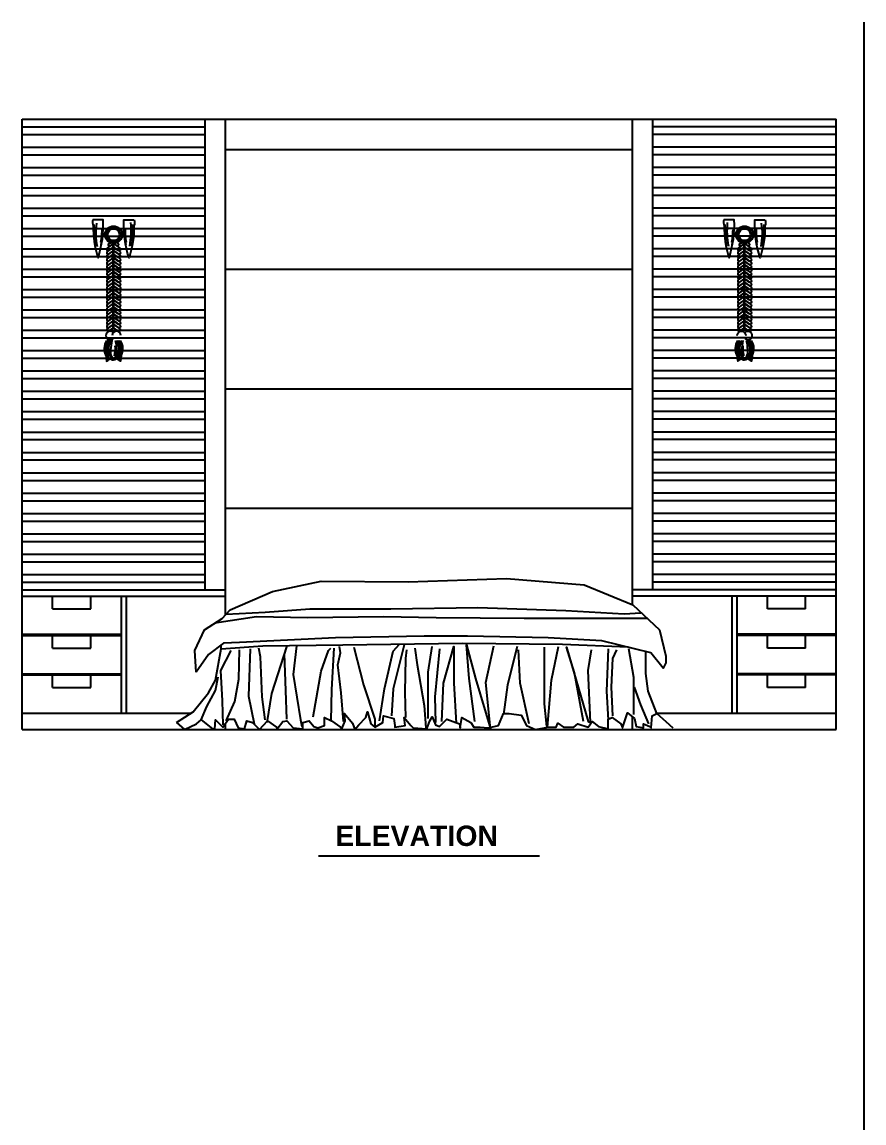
# Model space of a CAD drawing. Header units: inches. Extents: x 6.7 to 49.2, y 11 to 35.8.
# Drawn here: x 32.012 to 35.322, y 21.773 to 26.101 of the extents above; entities that cross this region are included whole.
import ezdxf

# ---------------------------------------------------------------- set-up
doc = ezdxf.new("R2010")
doc.units = ezdxf.units.IN
doc.header["$MEASUREMENT"] = 0
for name, color, linetype in [('02', 2, 'Continuous'), ('1', 1, 'Continuous'), ('4', 4, 'Continuous')]:
    doc.layers.add(name, color=color, linetype=linetype)
doc.styles.add('HT', font='swisseb.ttf')

msp = doc.modelspace()

# ---------------------------------------------------------------- linework, layer by layer
at = {"layer": '02'}
for p, q in [((32.0123, 25.6889), (32.7323, 25.6889)), ((35.2123, 25.6889), (34.4923, 25.6889)), ((32.0123, 25.6589), (32.7323, 25.6589)), ((35.2123, 25.6589), (34.4923, 25.6589)), ((32.0123, 25.6089), (32.7323, 25.6089)), ((32.0123, 25.5789), (32.7323, 25.5789)), ((35.2123, 25.6089), (34.4923, 25.6089)), ((35.2123, 25.5789), (34.4923, 25.5789)), ((32.0123, 25.5289), (32.7323, 25.5289)), ((32.0123, 25.4989), (32.7323, 25.4989)), ((35.2123, 25.5289), (34.4923, 25.5289)), ((35.2123, 25.4989), (34.4923, 25.4989)), ((32.0123, 25.4489), (32.7323, 25.4489)), ((35.2123, 25.4489), (34.4923, 25.4489)), ((32.0123, 25.4189), (32.7323, 25.4189)), ((35.2123, 25.4189), (34.4923, 25.4189)), ((32.0123, 25.3689), (32.7323, 25.3689)), ((35.2123, 25.3689), (34.4923, 25.3689)), ((32.0123, 25.3389), (32.7323, 25.3389)), ((35.2123, 25.3389), (34.4923, 25.3389)), ((32.0123, 25.2889), (32.7323, 25.2889)), ((35.2123, 25.2889), (34.4923, 25.2889)), ((32.0123, 25.2589), (32.7323, 25.2589)), ((32.3298, 25.2633), (32.3382, 25.2633)), ((32.3305, 25.2687), (32.3384, 25.2687)), ((32.4137, 25.2687), (32.4057, 25.2687)), ((32.4144, 25.2633), (32.406, 25.2633)), ((35.2123, 25.2589), (34.4923, 25.2589)), ((34.8102, 25.2633), (34.8186, 25.2633)), ((34.8188, 25.2687), (34.8109, 25.2687)), ((34.8941, 25.2687), (34.8861, 25.2687)), ((34.8948, 25.2633), (34.8864, 25.2633)), ((32.0123, 25.2089), (32.7323, 25.2089)), ((35.2123, 25.2089), (34.4923, 25.2089)), ((32.0123, 25.1789), (32.7323, 25.1789)), ((35.2123, 25.1789), (34.4923, 25.1789)), ((32.0123, 25.1289), (32.7323, 25.1289)), ((32.8123, 25.1289), (34.4123, 25.1289)), ((35.2123, 25.1289), (34.4923, 25.1289)), ((32.0123, 25.0989), (32.7323, 25.0989)), ((35.2123, 25.0989), (34.4923, 25.0989)), ((32.0123, 25.0489), (32.7323, 25.0489)), ((32.0123, 25.0189), (32.7323, 25.0189)), ((35.2123, 25.0489), (34.4923, 25.0489)), ((35.2123, 25.0189), (34.4923, 25.0189)), ((32.0123, 24.9689), (32.7323, 24.9689)), ((32.0123, 24.9389), (32.7323, 24.9389)), ((35.2123, 24.9689), (34.4923, 24.9689)), ((35.2123, 24.9389), (34.4923, 24.9389)), ((32.0123, 24.8889), (32.7323, 24.8889)), ((35.2123, 24.8889), (34.4923, 24.8889)), ((32.0123, 24.8589), (32.7323, 24.8589)), ((35.2123, 24.8589), (34.4923, 24.8589)), ((32.0123, 24.8089), (32.7323, 24.8089)), ((35.2123, 24.8089), (34.4923, 24.8089)), ((32.0123, 24.7789), (32.7323, 24.7789)), ((35.2123, 24.7789), (34.4923, 24.7789)), ((32.0123, 24.7289), (32.7323, 24.7289)), ((35.2123, 24.7289), (34.4923, 24.7289)), ((32.0123, 24.6989), (32.7323, 24.6989)), ((35.2123, 24.6989), (34.4923, 24.6989)), ((32.0123, 24.6489), (32.7323, 24.6489)), ((32.8123, 24.6589), (34.4123, 24.6589)), ((35.2123, 24.6489), (34.4923, 24.6489)), ((32.0123, 24.6189), (32.7323, 24.6189)), ((35.2123, 24.6189), (34.4923, 24.6189)), ((32.0123, 24.5689), (32.7323, 24.5689)), ((35.2123, 24.5689), (34.4923, 24.5689)), ((32.0123, 24.5389), (32.7323, 24.5389)), ((35.2123, 24.5389), (34.4923, 24.5389)), ((32.0123, 24.4889), (32.7323, 24.4889)), ((32.0123, 24.4589), (32.7323, 24.4589)), ((35.2123, 24.4889), (34.4923, 24.4889)), ((35.2123, 24.4589), (34.4923, 24.4589)), ((32.0123, 24.4089), (32.7323, 24.4089)), ((32.0123, 24.3789), (32.7323, 24.3789)), ((35.2123, 24.4089), (34.4923, 24.4089)), ((35.2123, 24.3789), (34.4923, 24.3789)), ((32.0123, 24.3289), (32.7323, 24.3289)), ((35.2123, 24.3289), (34.4923, 24.3289)), ((32.0123, 24.2989), (32.7323, 24.2989)), ((35.2123, 24.2989), (34.4923, 24.2989)), ((32.0123, 24.2489), (32.7323, 24.2489)), ((35.2123, 24.2489), (34.4923, 24.2489)), ((32.0123, 24.2189), (32.7323, 24.2189)), ((35.2123, 24.2189), (34.4923, 24.2189)), ((32.0123, 24.1689), (32.7323, 24.1689)), ((32.8123, 24.1889), (34.4123, 24.1889)), ((35.2123, 24.1689), (34.4923, 24.1689)), ((32.0123, 24.1389), (32.7323, 24.1389)), ((35.2123, 24.1389), (34.4923, 24.1389)), ((32.0123, 24.0889), (32.7323, 24.0889)), ((35.2123, 24.0889), (34.4923, 24.0889)), ((32.0123, 24.0589), (32.7323, 24.0589)), ((35.2123, 24.0589), (34.4923, 24.0589)), ((32.0123, 24.0089), (32.7323, 24.0089)), ((32.0123, 23.9789), (32.7323, 23.9789)), ((35.2123, 24.0089), (34.4923, 24.0089)), ((35.2123, 23.9789), (34.4923, 23.9789)), ((32.0123, 23.9289), (32.7323, 23.9289)), ((32.0123, 23.8989), (32.7323, 23.8989)), ((35.2123, 23.9289), (34.4923, 23.9289)), ((35.2123, 23.8989), (34.4923, 23.8989)), ((32.1323, 23.7939), (32.1323, 23.8439)), ((32.2823, 23.7939), (32.2823, 23.8439)), ((32.4023, 23.8439), (32.4023, 23.3839)), ((32.4223, 23.8439), (32.4223, 23.3839)), ((34.8023, 23.8439), (34.8023, 23.3839)), ((34.8223, 23.8439), (34.8223, 23.3839)), ((34.9423, 23.7939), (34.9423, 23.8439)), ((35.0923, 23.7939), (35.0923, 23.8439)), ((32.1323, 23.7939), (32.2823, 23.7939)), ((35.0923, 23.7939), (34.9423, 23.7939)), ((32.0123, 23.6939), (32.4023, 23.6939)), ((32.0123, 23.6889), (32.4023, 23.6889)), ((32.1323, 23.6389), (32.1323, 23.6889)), ((32.2823, 23.6389), (32.2823, 23.6889)), ((35.2123, 23.6939), (34.8223, 23.6939)), ((35.2123, 23.6889), (34.8223, 23.6889)), ((34.9423, 23.6389), (34.9423, 23.6889)), ((35.0923, 23.6389), (35.0923, 23.6889)), ((32.1323, 23.6389), (32.2823, 23.6389)), ((35.0923, 23.6389), (34.9423, 23.6389)), ((32.0123, 23.5389), (32.4023, 23.5389)), ((32.0123, 23.5339), (32.4023, 23.5339)), ((32.1323, 23.4839), (32.1323, 23.5339)), ((32.2823, 23.4839), (32.2823, 23.5339)), ((35.2123, 23.5389), (34.8223, 23.5389)), ((35.2123, 23.5339), (34.8223, 23.5339)), ((34.9423, 23.4839), (34.9423, 23.5339)), ((35.0923, 23.4839), (35.0923, 23.5339)), ((32.1323, 23.4839), (32.2823, 23.4839)), ((35.0923, 23.4839), (34.9423, 23.4839)), ((33.1775, 22.8232), (34.046, 22.8232))]:
    msp.add_line(p, q, dxfattribs=at)
for points in [[(32.3721, 25.2307), (32.359, 25.2208, -0.365312), (32.3537, 25.2211), (32.3535, 25.2213, -0.492129), (32.3543, 25.2299), (32.3596, 25.2331)], [(32.3721, 25.2307), (32.3852, 25.2208, 0.365312), (32.3905, 25.2211), (32.3907, 25.2213, 0.492129), (32.3898, 25.2299), (32.3846, 25.2331)], [(34.8525, 25.2307), (34.8394, 25.2208, -0.365312), (34.8341, 25.2211), (34.8339, 25.2213, -0.492129), (34.8347, 25.2299), (34.84, 25.2331)], [(34.8525, 25.2307), (34.8656, 25.2208, 0.365312), (34.8708, 25.2211), (34.8711, 25.2213, 0.492129), (34.8702, 25.2299), (34.865, 25.2331)], [(32.3678, 25.2274), (32.3473, 25.212, 0.235232), (32.3451, 25.2076), (32.3451, 25.2071, 0.60301), (32.3536, 25.2026), (32.3693, 25.2138, 0.17329), (32.3709, 25.2184), (32.3719, 25.2248, 0.042466), (32.372, 25.2292, 0.487663), (32.3713, 25.2297, 0.076639), (32.3678, 25.2274)], [(32.3678, 25.2135), (32.3473, 25.1981, 0.235232), (32.3451, 25.1938), (32.3451, 25.1932, 0.60301), (32.3536, 25.1888), (32.3693, 25.2, 0.17329), (32.3709, 25.2045), (32.3719, 25.211, 0.042466), (32.372, 25.2154, 0.487663), (32.3713, 25.2159, 0.076639), (32.3678, 25.2136)], [(32.3678, 25.1997), (32.3473, 25.1843, 0.235232), (32.3451, 25.18), (32.3451, 25.1794, 0.60301), (32.3536, 25.1749), (32.3693, 25.1862, 0.17329), (32.3709, 25.1907), (32.3719, 25.1972, 0.042466), (32.372, 25.2016, 0.487663), (32.3713, 25.202, 0.076639), (32.3678, 25.1997)], [(32.3678, 25.2274, 0.004725), (32.3678, 25.2274)], [(32.3764, 25.2274), (32.3969, 25.212, -0.235232), (32.3991, 25.2076), (32.3991, 25.2071, -0.60301), (32.3906, 25.2026), (32.3749, 25.2138, -0.17329), (32.3733, 25.2184), (32.3723, 25.2248, -0.042466), (32.3722, 25.2292, -0.487663), (32.3729, 25.2297, -0.076639), (32.3764, 25.2274)], [(32.3764, 25.2135), (32.3969, 25.1981, -0.235232), (32.3991, 25.1938), (32.3991, 25.1932, -0.60301), (32.3906, 25.1888), (32.3749, 25.2, -0.17329), (32.3733, 25.2045), (32.3723, 25.211, -0.042466), (32.3722, 25.2154, -0.487663), (32.3729, 25.2159, -0.076639), (32.3764, 25.2136)], [(32.3764, 25.1997), (32.3969, 25.1843, -0.235232), (32.3991, 25.18), (32.3991, 25.1794, -0.60301), (32.3906, 25.1749), (32.3749, 25.1862, -0.17329), (32.3733, 25.1907), (32.3723, 25.1972, -0.042466), (32.3722, 25.2016, -0.487663), (32.3729, 25.202, -0.076639), (32.3764, 25.1997)], [(32.3764, 25.2274, -0.004725), (32.3764, 25.2274)], [(34.8482, 25.2274), (34.8276, 25.212, 0.235232), (34.8255, 25.2076), (34.8255, 25.2071, 0.60301), (34.834, 25.2026), (34.8497, 25.2138, 0.17329), (34.8513, 25.2184), (34.8523, 25.2248, 0.042466), (34.8524, 25.2292, 0.487663), (34.8517, 25.2297, 0.076639), (34.8482, 25.2274)], [(34.8482, 25.2135), (34.8276, 25.1981, 0.235232), (34.8255, 25.1938), (34.8255, 25.1932, 0.60301), (34.834, 25.1888), (34.8497, 25.2, 0.17329), (34.8513, 25.2045), (34.8523, 25.211, 0.042466), (34.8524, 25.2154, 0.487663), (34.8517, 25.2159, 0.076639), (34.8482, 25.2136)], [(34.8482, 25.1997), (34.8276, 25.1843, 0.235232), (34.8255, 25.18), (34.8255, 25.1794, 0.60301), (34.834, 25.1749), (34.8497, 25.1862, 0.17329), (34.8513, 25.1907), (34.8523, 25.1972, 0.042466), (34.8524, 25.2016, 0.487663), (34.8517, 25.202, 0.076639), (34.8482, 25.1997)], [(34.8482, 25.2274, 0.004725), (34.8482, 25.2274)], [(34.8568, 25.2274), (34.8773, 25.212, -0.235232), (34.8795, 25.2076), (34.8795, 25.2071, -0.60301), (34.871, 25.2026), (34.8553, 25.2138, -0.17329), (34.8537, 25.2184), (34.8527, 25.2248, -0.042466), (34.8526, 25.2292, -0.487663), (34.8533, 25.2297, -0.076639), (34.8568, 25.2274)], [(34.8568, 25.2135), (34.8773, 25.1981, -0.235232), (34.8795, 25.1938), (34.8795, 25.1932, -0.60301), (34.871, 25.1888), (34.8553, 25.2, -0.17329), (34.8537, 25.2045), (34.8527, 25.211, -0.042466), (34.8526, 25.2154, -0.487663), (34.8533, 25.2159, -0.076639), (34.8568, 25.2136)], [(34.8568, 25.1997), (34.8773, 25.1843, -0.235232), (34.8795, 25.18), (34.8795, 25.1794, -0.60301), (34.871, 25.1749), (34.8553, 25.1862, -0.17329), (34.8537, 25.1907), (34.8527, 25.1972, -0.042466), (34.8526, 25.2016, -0.487663), (34.8533, 25.202, -0.076639), (34.8568, 25.1997)], [(34.8568, 25.2274, -0.004725), (34.8568, 25.2274)], [(32.3678, 25.1859), (32.3473, 25.1705, 0.235232), (32.3451, 25.1662), (32.3451, 25.1656, 0.60301), (32.3536, 25.1611), (32.3693, 25.1723, 0.17329), (32.3709, 25.1769), (32.3719, 25.1834, 0.042466), (32.372, 25.1878, 0.487663), (32.3713, 25.1882, 0.076639), (32.3678, 25.1859)], [(32.3678, 25.172), (32.3473, 25.1567, 0.235232), (32.3451, 25.1523), (32.3451, 25.1518, 0.60301), (32.3536, 25.1473), (32.3693, 25.1585, 0.17329), (32.3709, 25.163), (32.3719, 25.1695, 0.042466), (32.372, 25.1739, 0.487663), (32.3713, 25.1744, 0.076639), (32.3678, 25.1721)], [(32.3678, 25.1582), (32.3473, 25.1428, 0.235232), (32.3451, 25.1385), (32.3451, 25.1379, 0.60301), (32.3536, 25.1335), (32.3693, 25.1447, 0.17329), (32.3709, 25.1492), (32.3719, 25.1557, 0.042466), (32.372, 25.1601, 0.487663), (32.3713, 25.1605, 0.076639), (32.3678, 25.1583)], [(32.3678, 25.1444), (32.3473, 25.129, 0.235232), (32.3451, 25.1247), (32.3451, 25.1241, 0.60301), (32.3536, 25.1196), (32.3693, 25.1309, 0.17329), (32.3709, 25.1354), (32.3719, 25.1419, 0.042466), (32.372, 25.1463, 0.487663), (32.3713, 25.1467, 0.076639), (32.3678, 25.1444)], [(32.3764, 25.1859), (32.3969, 25.1705, -0.235232), (32.3991, 25.1662), (32.3991, 25.1656, -0.60301), (32.3906, 25.1611), (32.3749, 25.1723, -0.17329), (32.3733, 25.1769), (32.3723, 25.1834, -0.042466), (32.3722, 25.1878, -0.487663), (32.3729, 25.1882, -0.076639), (32.3764, 25.1859)], [(32.3764, 25.172), (32.3969, 25.1567, -0.235232), (32.3991, 25.1523), (32.3991, 25.1518, -0.60301), (32.3906, 25.1473), (32.3749, 25.1585, -0.17329), (32.3733, 25.163), (32.3723, 25.1695, -0.042466), (32.3722, 25.1739, -0.487663), (32.3729, 25.1744, -0.076639), (32.3764, 25.1721)], [(32.3764, 25.1582), (32.3969, 25.1428, -0.235232), (32.3991, 25.1385), (32.3991, 25.1379, -0.60301), (32.3906, 25.1335), (32.3749, 25.1447, -0.17329), (32.3733, 25.1492), (32.3723, 25.1557, -0.042466), (32.3722, 25.1601, -0.487663), (32.3729, 25.1605, -0.076639), (32.3764, 25.1583)], [(32.3764, 25.1444), (32.3969, 25.129, -0.235232), (32.3991, 25.1247), (32.3991, 25.1241, -0.60301), (32.3906, 25.1196), (32.3749, 25.1309, -0.17329), (32.3733, 25.1354), (32.3723, 25.1419, -0.042466), (32.3722, 25.1463, -0.487663), (32.3729, 25.1467, -0.076639), (32.3764, 25.1444)], [(34.8482, 25.1859), (34.8276, 25.1705, 0.235232), (34.8255, 25.1662), (34.8255, 25.1656, 0.60301), (34.834, 25.1611), (34.8497, 25.1723, 0.17329), (34.8513, 25.1769), (34.8523, 25.1834, 0.042466), (34.8524, 25.1878, 0.487663), (34.8517, 25.1882, 0.076639), (34.8482, 25.1859)], [(34.8482, 25.172), (34.8276, 25.1567, 0.235232), (34.8255, 25.1523), (34.8255, 25.1518, 0.60301), (34.834, 25.1473), (34.8497, 25.1585, 0.17329), (34.8513, 25.163), (34.8523, 25.1695, 0.042466), (34.8524, 25.1739, 0.487663), (34.8517, 25.1744, 0.076639), (34.8482, 25.1721)], [(34.8482, 25.1582), (34.8276, 25.1428, 0.235232), (34.8255, 25.1385), (34.8255, 25.1379, 0.60301), (34.834, 25.1335), (34.8497, 25.1447, 0.17329), (34.8513, 25.1492), (34.8523, 25.1557, 0.042466), (34.8524, 25.1601, 0.487663), (34.8517, 25.1605, 0.076639), (34.8482, 25.1583)], [(34.8482, 25.1444), (34.8276, 25.129, 0.235232), (34.8255, 25.1247), (34.8255, 25.1241, 0.60301), (34.834, 25.1196), (34.8497, 25.1309, 0.17329), (34.8513, 25.1354), (34.8523, 25.1419, 0.042466), (34.8524, 25.1463, 0.487663), (34.8517, 25.1467, 0.076639), (34.8482, 25.1444)], [(34.8568, 25.1859), (34.8773, 25.1705, -0.235232), (34.8795, 25.1662), (34.8795, 25.1656, -0.60301), (34.871, 25.1611), (34.8553, 25.1723, -0.17329), (34.8537, 25.1769), (34.8527, 25.1834, -0.042466), (34.8526, 25.1878, -0.487663), (34.8533, 25.1882, -0.076639), (34.8568, 25.1859)], [(34.8568, 25.172), (34.8773, 25.1567, -0.235232), (34.8795, 25.1523), (34.8795, 25.1518, -0.60301), (34.871, 25.1473), (34.8553, 25.1585, -0.17329), (34.8537, 25.163), (34.8527, 25.1695, -0.042466), (34.8526, 25.1739, -0.487663), (34.8533, 25.1744, -0.076639), (34.8568, 25.1721)], [(34.8568, 25.1582), (34.8773, 25.1428, -0.235232), (34.8795, 25.1385), (34.8795, 25.1379, -0.60301), (34.871, 25.1335), (34.8553, 25.1447, -0.17329), (34.8537, 25.1492), (34.8527, 25.1557, -0.042466), (34.8526, 25.1601, -0.487663), (34.8533, 25.1605, -0.076639), (34.8568, 25.1583)], [(34.8568, 25.1444), (34.8773, 25.129, -0.235232), (34.8795, 25.1247), (34.8795, 25.1241, -0.60301), (34.871, 25.1196), (34.8553, 25.1309, -0.17329), (34.8537, 25.1354), (34.8527, 25.1419, -0.042466), (34.8526, 25.1463, -0.487663), (34.8533, 25.1467, -0.076639), (34.8568, 25.1444)], [(32.3678, 25.1306), (32.3473, 25.1152, 0.235232), (32.3451, 25.1109), (32.3451, 25.1103, 0.60301), (32.3536, 25.1058), (32.3693, 25.117, 0.17329), (32.3709, 25.1216), (32.3719, 25.128, 0.042466), (32.372, 25.1325, 0.487663), (32.3713, 25.1329, 0.076639), (32.3678, 25.1306)], [(32.3678, 25.1167), (32.3473, 25.1014, 0.235232), (32.3451, 25.097), (32.3451, 25.0964, 0.60301), (32.3536, 25.092), (32.3693, 25.1032, 0.17329), (32.3709, 25.1077), (32.3719, 25.1142, 0.042466), (32.372, 25.1186, 0.487663), (32.3713, 25.1191, 0.076639), (32.3678, 25.1168)], [(32.3678, 25.1029), (32.3473, 25.0875, 0.235232), (32.3451, 25.0832), (32.3451, 25.0826, 0.60301), (32.3536, 25.0781), (32.3693, 25.0894, 0.17329), (32.3709, 25.0939), (32.3719, 25.1004, 0.042466), (32.372, 25.1048, 0.487663), (32.3713, 25.1052, 0.076639), (32.3678, 25.1029)], [(32.3764, 25.1306), (32.3969, 25.1152, -0.235232), (32.3991, 25.1109), (32.3991, 25.1103, -0.60301), (32.3906, 25.1058), (32.3749, 25.117, -0.17329), (32.3733, 25.1216), (32.3723, 25.128, -0.042466), (32.3722, 25.1325, -0.487663), (32.3729, 25.1329, -0.076639), (32.3764, 25.1306)], [(32.3764, 25.1167), (32.3969, 25.1014, -0.235232), (32.3991, 25.097), (32.3991, 25.0964, -0.60301), (32.3906, 25.092), (32.3749, 25.1032, -0.17329), (32.3733, 25.1077), (32.3723, 25.1142, -0.042466), (32.3722, 25.1186, -0.487663), (32.3729, 25.1191, -0.076639), (32.3764, 25.1168)], [(32.3764, 25.1029), (32.3969, 25.0875, -0.235232), (32.3991, 25.0832), (32.3991, 25.0826, -0.60301), (32.3906, 25.0781), (32.3749, 25.0894, -0.17329), (32.3733, 25.0939), (32.3723, 25.1004, -0.042466), (32.3722, 25.1048, -0.487663), (32.3729, 25.1052, -0.076639), (32.3764, 25.1029)], [(34.8482, 25.1306), (34.8276, 25.1152, 0.235232), (34.8255, 25.1109), (34.8255, 25.1103, 0.60301), (34.834, 25.1058), (34.8497, 25.117, 0.17329), (34.8513, 25.1216), (34.8523, 25.128, 0.042466), (34.8524, 25.1325, 0.487663), (34.8517, 25.1329, 0.076639), (34.8482, 25.1306)], [(34.8482, 25.1167), (34.8276, 25.1014, 0.235232), (34.8255, 25.097), (34.8255, 25.0964, 0.60301), (34.834, 25.092), (34.8497, 25.1032, 0.17329), (34.8513, 25.1077), (34.8523, 25.1142, 0.042466), (34.8524, 25.1186, 0.487663), (34.8517, 25.1191, 0.076639), (34.8482, 25.1168)], [(34.8482, 25.1029), (34.8276, 25.0875, 0.235232), (34.8255, 25.0832), (34.8255, 25.0826, 0.60301), (34.834, 25.0781), (34.8497, 25.0894, 0.17329), (34.8513, 25.0939), (34.8523, 25.1004, 0.042466), (34.8524, 25.1048, 0.487663), (34.8517, 25.1052, 0.076639), (34.8482, 25.1029)], [(34.8568, 25.1306), (34.8773, 25.1152, -0.235232), (34.8795, 25.1109), (34.8795, 25.1103, -0.60301), (34.871, 25.1058), (34.8553, 25.117, -0.17329), (34.8537, 25.1216), (34.8527, 25.128, -0.042466), (34.8526, 25.1325, -0.487663), (34.8533, 25.1329, -0.076639), (34.8568, 25.1306)], [(34.8568, 25.1167), (34.8773, 25.1014, -0.235232), (34.8795, 25.097), (34.8795, 25.0964, -0.60301), (34.871, 25.092), (34.8553, 25.1032, -0.17329), (34.8537, 25.1077), (34.8527, 25.1142, -0.042466), (34.8526, 25.1186, -0.487663), (34.8533, 25.1191, -0.076639), (34.8568, 25.1168)], [(34.8568, 25.1029), (34.8773, 25.0875, -0.235232), (34.8795, 25.0832), (34.8795, 25.0826, -0.60301), (34.871, 25.0781), (34.8553, 25.0894, -0.17329), (34.8537, 25.0939), (34.8527, 25.1004, -0.042466), (34.8526, 25.1048, -0.487663), (34.8533, 25.1052, -0.076639), (34.8568, 25.1029)], [(32.3678, 25.0891), (32.3473, 25.0737, 0.235232), (32.3451, 25.0694), (32.3451, 25.0688, 0.60301), (32.3536, 25.0643), (32.3693, 25.0755, 0.17329), (32.3709, 25.0801), (32.3719, 25.0866, 0.042466), (32.372, 25.091, 0.487663), (32.3713, 25.0914, 0.076639), (32.3678, 25.0891)], [(32.3678, 25.0752), (32.3473, 25.0599, 0.235232), (32.3451, 25.0555), (32.3451, 25.055, 0.60301), (32.3536, 25.0505), (32.3693, 25.0617, 0.17329), (32.3709, 25.0663), (32.3719, 25.0727, 0.042466), (32.372, 25.0771, 0.487663), (32.3713, 25.0776, 0.076639), (32.3678, 25.0753)], [(32.3678, 25.0614), (32.3473, 25.046, 0.235232), (32.3451, 25.0417), (32.3451, 25.0411, 0.60301), (32.3536, 25.0367), (32.3693, 25.0479, 0.17329), (32.3709, 25.0524), (32.3719, 25.0589, 0.042466), (32.372, 25.0633, 0.487663), (32.3713, 25.0638, 0.076639), (32.3678, 25.0615)], [(32.3764, 25.0891), (32.3969, 25.0737, -0.235232), (32.3991, 25.0694), (32.3991, 25.0688, -0.60301), (32.3906, 25.0643), (32.3749, 25.0755, -0.17329), (32.3733, 25.0801), (32.3723, 25.0866, -0.042466), (32.3722, 25.091, -0.487663), (32.3729, 25.0914, -0.076639), (32.3764, 25.0891)], [(32.3764, 25.0752), (32.3969, 25.0599, -0.235232), (32.3991, 25.0555), (32.3991, 25.055, -0.60301), (32.3906, 25.0505), (32.3749, 25.0617, -0.17329), (32.3733, 25.0663), (32.3723, 25.0727, -0.042466), (32.3722, 25.0771, -0.487663), (32.3729, 25.0776, -0.076639), (32.3764, 25.0753)], [(32.3764, 25.0614), (32.3969, 25.046, -0.235232), (32.3991, 25.0417), (32.3991, 25.0411, -0.60301), (32.3906, 25.0367), (32.3749, 25.0479, -0.17329), (32.3733, 25.0524), (32.3723, 25.0589, -0.042466), (32.3722, 25.0633, -0.487663), (32.3729, 25.0638, -0.076639), (32.3764, 25.0615)], [(34.8482, 25.0891), (34.8276, 25.0737, 0.235232), (34.8255, 25.0694), (34.8255, 25.0688, 0.60301), (34.834, 25.0643), (34.8497, 25.0755, 0.17329), (34.8513, 25.0801), (34.8523, 25.0866, 0.042466), (34.8524, 25.091, 0.487663), (34.8517, 25.0914, 0.076639), (34.8482, 25.0891)], [(34.8482, 25.0752), (34.8276, 25.0599, 0.235232), (34.8255, 25.0555), (34.8255, 25.055, 0.60301), (34.834, 25.0505), (34.8497, 25.0617, 0.17329), (34.8513, 25.0663), (34.8523, 25.0727, 0.042466), (34.8524, 25.0771, 0.487663), (34.8517, 25.0776, 0.076639), (34.8482, 25.0753)], [(34.8482, 25.0614), (34.8276, 25.046, 0.235232), (34.8255, 25.0417), (34.8255, 25.0411, 0.60301), (34.834, 25.0367), (34.8497, 25.0479, 0.17329), (34.8513, 25.0524), (34.8523, 25.0589, 0.042466), (34.8524, 25.0633, 0.487663), (34.8517, 25.0638, 0.076639), (34.8482, 25.0615)], [(34.8568, 25.0891), (34.8773, 25.0737, -0.235232), (34.8795, 25.0694), (34.8795, 25.0688, -0.60301), (34.871, 25.0643), (34.8553, 25.0755, -0.17329), (34.8537, 25.0801), (34.8527, 25.0866, -0.042466), (34.8526, 25.091, -0.487663), (34.8533, 25.0914, -0.076639), (34.8568, 25.0891)], [(34.8568, 25.0752), (34.8773, 25.0599, -0.235232), (34.8795, 25.0555), (34.8795, 25.055, -0.60301), (34.871, 25.0505), (34.8553, 25.0617, -0.17329), (34.8537, 25.0663), (34.8527, 25.0727, -0.042466), (34.8526, 25.0771, -0.487663), (34.8533, 25.0776, -0.076639), (34.8568, 25.0753)], [(34.8568, 25.0614), (34.8773, 25.046, -0.235232), (34.8795, 25.0417), (34.8795, 25.0411, -0.60301), (34.871, 25.0367), (34.8553, 25.0479, -0.17329), (34.8537, 25.0524), (34.8527, 25.0589, -0.042466), (34.8526, 25.0633, -0.487663), (34.8533, 25.0638, -0.076639), (34.8568, 25.0615)], [(32.3678, 25.0476), (32.3473, 25.0322, 0.235232), (32.3451, 25.0279), (32.3451, 25.0273, 0.60301), (32.3536, 25.0228), (32.3693, 25.0341, 0.17329), (32.3709, 25.0386), (32.3719, 25.0451, 0.042466), (32.372, 25.0495, 0.487663), (32.3713, 25.0499, 0.076639), (32.3678, 25.0476)], [(32.3678, 25.0338), (32.3473, 25.0184, 0.235232), (32.3451, 25.0141), (32.3451, 25.0135, 0.60301), (32.3536, 25.009), (32.3693, 25.0202, 0.17329), (32.3709, 25.0248), (32.3719, 25.0312, 0.042466), (32.372, 25.0357, 0.487663), (32.3713, 25.0361, 0.076639), (32.3678, 25.0338)], [(32.3678, 25.0199), (32.3473, 25.0046, 0.235232), (32.3451, 25.0002), (32.3451, 24.9997, 0.60301), (32.3536, 24.9952), (32.3693, 25.0064, 0.17329), (32.3709, 25.0109), (32.3719, 25.0174, 0.042466), (32.372, 25.0218, 0.487663), (32.3713, 25.0223, 0.076639), (32.3678, 25.02)], [(32.3764, 25.0476), (32.3969, 25.0322, -0.235232), (32.3991, 25.0279), (32.3991, 25.0273, -0.60301), (32.3906, 25.0228), (32.3749, 25.0341, -0.17329), (32.3733, 25.0386), (32.3723, 25.0451, -0.042466), (32.3722, 25.0495, -0.487663), (32.3729, 25.0499, -0.076639), (32.3764, 25.0476)], [(32.3764, 25.0338), (32.3969, 25.0184, -0.235232), (32.3991, 25.0141), (32.3991, 25.0135, -0.60301), (32.3906, 25.009), (32.3749, 25.0202, -0.17329), (32.3733, 25.0248), (32.3723, 25.0312, -0.042466), (32.3722, 25.0357, -0.487663), (32.3729, 25.0361, -0.076639), (32.3764, 25.0338)], [(32.3764, 25.0199), (32.3969, 25.0046, -0.235232), (32.3991, 25.0002), (32.3991, 24.9997, -0.60301), (32.3906, 24.9952), (32.3749, 25.0064, -0.17329), (32.3733, 25.0109), (32.3723, 25.0174, -0.042466), (32.3722, 25.0218, -0.487663), (32.3729, 25.0223, -0.076639), (32.3764, 25.02)], [(34.8482, 25.0476), (34.8276, 25.0322, 0.235232), (34.8255, 25.0279), (34.8255, 25.0273, 0.60301), (34.834, 25.0228), (34.8497, 25.0341, 0.17329), (34.8513, 25.0386), (34.8523, 25.0451, 0.042466), (34.8524, 25.0495, 0.487663), (34.8517, 25.0499, 0.076639), (34.8482, 25.0476)], [(34.8482, 25.0338), (34.8276, 25.0184, 0.235232), (34.8255, 25.0141), (34.8255, 25.0135, 0.60301), (34.834, 25.009), (34.8497, 25.0202, 0.17329), (34.8513, 25.0248), (34.8523, 25.0312, 0.042466), (34.8524, 25.0357, 0.487663), (34.8517, 25.0361, 0.076639), (34.8482, 25.0338)], [(34.8482, 25.0199), (34.8276, 25.0046, 0.235232), (34.8255, 25.0002), (34.8255, 24.9997, 0.60301), (34.834, 24.9952), (34.8497, 25.0064, 0.17329), (34.8513, 25.0109), (34.8523, 25.0174, 0.042466), (34.8524, 25.0218, 0.487663), (34.8517, 25.0223, 0.076639), (34.8482, 25.02)], [(34.8568, 25.0476), (34.8773, 25.0322, -0.235232), (34.8795, 25.0279), (34.8795, 25.0273, -0.60301), (34.871, 25.0228), (34.8553, 25.0341, -0.17329), (34.8537, 25.0386), (34.8527, 25.0451, -0.042466), (34.8526, 25.0495, -0.487663), (34.8533, 25.0499, -0.076639), (34.8568, 25.0476)], [(34.8568, 25.0338), (34.8773, 25.0184, -0.235232), (34.8795, 25.0141), (34.8795, 25.0135, -0.60301), (34.871, 25.009), (34.8553, 25.0202, -0.17329), (34.8537, 25.0248), (34.8527, 25.0312, -0.042466), (34.8526, 25.0357, -0.487663), (34.8533, 25.0361, -0.076639), (34.8568, 25.0338)], [(34.8568, 25.0199), (34.8773, 25.0046, -0.235232), (34.8795, 25.0002), (34.8795, 24.9997, -0.60301), (34.871, 24.9952), (34.8553, 25.0064, -0.17329), (34.8537, 25.0109), (34.8527, 25.0174, -0.042466), (34.8526, 25.0218, -0.487663), (34.8533, 25.0223, -0.076639), (34.8568, 25.02)], [(32.3678, 25.0061), (32.3473, 24.9907, 0.235232), (32.3451, 24.9864), (32.3451, 24.9858, 0.60301), (32.3536, 24.9813), (32.3693, 24.9926, 0.17329), (32.3709, 24.9971), (32.3719, 25.0036, 0.042466), (32.372, 25.008, 0.487663), (32.3713, 25.0084, 0.076639), (32.3678, 25.0061)], [(32.3678, 24.9923), (32.3473, 24.9769, 0.235232), (32.3451, 24.9726), (32.3451, 24.972, 0.60301), (32.3536, 24.9675), (32.3693, 24.9788, 0.17329), (32.3709, 24.9833), (32.3719, 24.9898, 0.042466), (32.372, 24.9942, 0.487663), (32.3713, 24.9946, 0.076639), (32.3678, 24.9923)], [(32.3678, 24.9785), (32.3473, 24.9631, 0.235232), (32.3451, 24.9587), (32.3451, 24.9582, 0.60301), (32.3536, 24.9537), (32.3693, 24.9649, 0.17329), (32.3709, 24.9695), (32.3719, 24.9759, 0.042466), (32.372, 24.9803, 0.487663), (32.3713, 24.9808, 0.076639), (32.3678, 24.9785)], [(32.3764, 25.0061), (32.3969, 24.9907, -0.235232), (32.3991, 24.9864), (32.3991, 24.9858, -0.60301), (32.3906, 24.9813), (32.3749, 24.9926, -0.17329), (32.3733, 24.9971), (32.3723, 25.0036, -0.042466), (32.3722, 25.008, -0.487663), (32.3729, 25.0084, -0.076639), (32.3764, 25.0061)], [(32.3764, 24.9923), (32.3969, 24.9769, -0.235232), (32.3991, 24.9726), (32.3991, 24.972, -0.60301), (32.3906, 24.9675), (32.3749, 24.9788, -0.17329), (32.3733, 24.9833), (32.3723, 24.9898, -0.042466), (32.3722, 24.9942, -0.487663), (32.3729, 24.9946, -0.076639), (32.3764, 24.9923)], [(32.3764, 24.9785), (32.3969, 24.9631, -0.235232), (32.3991, 24.9587), (32.3991, 24.9582, -0.60301), (32.3906, 24.9537), (32.3749, 24.9649, -0.17329), (32.3733, 24.9695), (32.3723, 24.9759, -0.042466), (32.3722, 24.9803, -0.487663), (32.3729, 24.9808, -0.076639), (32.3764, 24.9785)], [(34.8482, 25.0061), (34.8276, 24.9907, 0.235232), (34.8255, 24.9864), (34.8255, 24.9858, 0.60301), (34.834, 24.9813), (34.8497, 24.9926, 0.17329), (34.8513, 24.9971), (34.8523, 25.0036, 0.042466), (34.8524, 25.008, 0.487663), (34.8517, 25.0084, 0.076639), (34.8482, 25.0061)], [(34.8482, 24.9923), (34.8276, 24.9769, 0.235232), (34.8255, 24.9726), (34.8255, 24.972, 0.60301), (34.834, 24.9675), (34.8497, 24.9788, 0.17329), (34.8513, 24.9833), (34.8523, 24.9898, 0.042466), (34.8524, 24.9942, 0.487663), (34.8517, 24.9946, 0.076639), (34.8482, 24.9923)], [(34.8482, 24.9785), (34.8276, 24.9631, 0.235232), (34.8255, 24.9587), (34.8255, 24.9582, 0.60301), (34.834, 24.9537), (34.8497, 24.9649, 0.17329), (34.8513, 24.9695), (34.8523, 24.9759, 0.042466), (34.8524, 24.9803, 0.487663), (34.8517, 24.9808, 0.076639), (34.8482, 24.9785)], [(34.8568, 25.0061), (34.8773, 24.9907, -0.235232), (34.8795, 24.9864), (34.8795, 24.9858, -0.60301), (34.871, 24.9813), (34.8553, 24.9926, -0.17329), (34.8537, 24.9971), (34.8527, 25.0036, -0.042466), (34.8526, 25.008, -0.487663), (34.8533, 25.0084, -0.076639), (34.8568, 25.0061)], [(34.8568, 24.9923), (34.8773, 24.9769, -0.235232), (34.8795, 24.9726), (34.8795, 24.972, -0.60301), (34.871, 24.9675), (34.8553, 24.9788, -0.17329), (34.8537, 24.9833), (34.8527, 24.9898, -0.042466), (34.8526, 24.9942, -0.487663), (34.8533, 24.9946, -0.076639), (34.8568, 24.9923)], [(34.8568, 24.9785), (34.8773, 24.9631, -0.235232), (34.8795, 24.9587), (34.8795, 24.9582, -0.60301), (34.871, 24.9537), (34.8553, 24.9649, -0.17329), (34.8537, 24.9695), (34.8527, 24.9759, -0.042466), (34.8526, 24.9803, -0.487663), (34.8533, 24.9808, -0.076639), (34.8568, 24.9785)], [(32.3678, 24.9649), (32.3473, 24.9495, 0.235232), (32.3451, 24.9452), (32.3451, 24.9446, 0.60301), (32.3536, 24.9401), (32.3693, 24.9514, 0.17329), (32.3709, 24.9559), (32.3719, 24.9624, 0.042466), (32.372, 24.9668, 0.487663), (32.3713, 24.9672, 0.076639), (32.3678, 24.9649)], [(32.3678, 24.9513), (32.3473, 24.936, 0.235232), (32.3451, 24.9316), (32.3451, 24.9311, 0.60301), (32.3536, 24.9266), (32.3693, 24.9378, 0.17329), (32.3709, 24.9423), (32.3719, 24.9488, 0.042466), (32.372, 24.9532, 0.487663), (32.3713, 24.9537, 0.076639), (32.3678, 24.9514)], [(32.3678, 24.9378), (32.3473, 24.9224, 0.235232), (32.3451, 24.9181), (32.3451, 24.9175, 0.60301), (32.3536, 24.913), (32.3693, 24.9243, 0.17329), (32.3709, 24.9288), (32.3719, 24.9353, 0.042466), (32.372, 24.9397, 0.487663), (32.3713, 24.9401, 0.076639), (32.3678, 24.9378)], [(32.3764, 24.9649), (32.3969, 24.9495, -0.235232), (32.3991, 24.9452), (32.3991, 24.9446, -0.60301), (32.3906, 24.9401), (32.3749, 24.9514, -0.17329), (32.3733, 24.9559), (32.3723, 24.9624, -0.042466), (32.3722, 24.9668, -0.487663), (32.3729, 24.9672, -0.076639), (32.3764, 24.9649)], [(32.3764, 24.9513), (32.3969, 24.936, -0.235232), (32.3991, 24.9316), (32.3991, 24.9311, -0.60301), (32.3906, 24.9266), (32.3749, 24.9378, -0.17329), (32.3733, 24.9423), (32.3723, 24.9488, -0.042466), (32.3722, 24.9532, -0.487663), (32.3729, 24.9537, -0.076639), (32.3764, 24.9514)], [(32.3764, 24.9378), (32.3969, 24.9224, -0.235232), (32.3991, 24.9181), (32.3991, 24.9175, -0.60301), (32.3906, 24.913), (32.3749, 24.9243, -0.17329), (32.3733, 24.9288), (32.3723, 24.9353, -0.042466), (32.3722, 24.9397, -0.487663), (32.3729, 24.9401, -0.076639), (32.3764, 24.9378)], [(34.8482, 24.9649), (34.8276, 24.9495, 0.235232), (34.8255, 24.9452), (34.8255, 24.9446, 0.60301), (34.834, 24.9401), (34.8497, 24.9514, 0.17329), (34.8513, 24.9559), (34.8523, 24.9624, 0.042466), (34.8524, 24.9668, 0.487663), (34.8517, 24.9672, 0.076639), (34.8482, 24.9649)], [(34.8482, 24.9513), (34.8276, 24.936, 0.235232), (34.8255, 24.9316), (34.8255, 24.9311, 0.60301), (34.834, 24.9266), (34.8497, 24.9378, 0.17329), (34.8513, 24.9423), (34.8523, 24.9488, 0.042466), (34.8524, 24.9532, 0.487663), (34.8517, 24.9537, 0.076639), (34.8482, 24.9514)], [(34.8482, 24.9378), (34.8276, 24.9224, 0.235232), (34.8255, 24.9181), (34.8255, 24.9175, 0.60301), (34.834, 24.913), (34.8497, 24.9243, 0.17329), (34.8513, 24.9288), (34.8523, 24.9353, 0.042466), (34.8524, 24.9397, 0.487663), (34.8517, 24.9401, 0.076639), (34.8482, 24.9378)], [(34.8568, 24.9649), (34.8773, 24.9495, -0.235232), (34.8795, 24.9452), (34.8795, 24.9446, -0.60301), (34.871, 24.9401), (34.8553, 24.9514, -0.17329), (34.8537, 24.9559), (34.8527, 24.9624, -0.042466), (34.8526, 24.9668, -0.487663), (34.8533, 24.9672, -0.076639), (34.8568, 24.9649)], [(34.8568, 24.9513), (34.8773, 24.936, -0.235232), (34.8795, 24.9316), (34.8795, 24.9311, -0.60301), (34.871, 24.9266), (34.8553, 24.9378, -0.17329), (34.8537, 24.9423), (34.8527, 24.9488, -0.042466), (34.8526, 24.9532, -0.487663), (34.8533, 24.9537, -0.076639), (34.8568, 24.9514)], [(34.8568, 24.9378), (34.8773, 24.9224, -0.235232), (34.8795, 24.9181), (34.8795, 24.9175, -0.60301), (34.871, 24.913), (34.8553, 24.9243, -0.17329), (34.8537, 24.9288), (34.8527, 24.9353, -0.042466), (34.8526, 24.9397, -0.487663), (34.8533, 24.9401, -0.076639), (34.8568, 24.9378)], [(32.3678, 24.9242), (32.3473, 24.9088, 0.235232), (32.3451, 24.9045), (32.3451, 24.9039, 0.60301), (32.3536, 24.8995), (32.3693, 24.9107, 0.17329), (32.3709, 24.9152), (32.3719, 24.9217, 0.042466), (32.372, 24.9261, 0.487663), (32.3713, 24.9266, 0.076639), (32.3678, 24.9243)], [(32.3678, 24.9104), (32.3473, 24.895, 0.235232), (32.3451, 24.8907), (32.3451, 24.8901, 0.60301), (32.3536, 24.8856), (32.3693, 24.8969, 0.17329), (32.3709, 24.9014), (32.3719, 24.9079, 0.042466), (32.372, 24.9123, 0.487663), (32.3713, 24.9127, 0.076639), (32.3678, 24.9104)], [(32.3764, 24.9242), (32.3969, 24.9088, -0.235232), (32.3991, 24.9045), (32.3991, 24.9039, -0.60301), (32.3906, 24.8995), (32.3749, 24.9107, -0.17329), (32.3733, 24.9152), (32.3723, 24.9217, -0.042466), (32.3722, 24.9261, -0.487663), (32.3729, 24.9266, -0.076639), (32.3764, 24.9243)], [(32.3764, 24.9104), (32.3969, 24.895, -0.235232), (32.3991, 24.8907), (32.3991, 24.8901, -0.60301), (32.3906, 24.8856), (32.3749, 24.8969, -0.17329), (32.3733, 24.9014), (32.3723, 24.9079, -0.042466), (32.3722, 24.9123, -0.487663), (32.3729, 24.9127, -0.076639), (32.3764, 24.9104)], [(34.8482, 24.9242), (34.8276, 24.9088, 0.235232), (34.8255, 24.9045), (34.8255, 24.9039, 0.60301), (34.834, 24.8995), (34.8497, 24.9107, 0.17329), (34.8513, 24.9152), (34.8523, 24.9217, 0.042466), (34.8524, 24.9261, 0.487663), (34.8517, 24.9266, 0.076639), (34.8482, 24.9243)], [(34.8482, 24.9104), (34.8276, 24.895, 0.235232), (34.8255, 24.8907), (34.8255, 24.8901, 0.60301), (34.834, 24.8856), (34.8497, 24.8969, 0.17329), (34.8513, 24.9014), (34.8523, 24.9079, 0.042466), (34.8524, 24.9123, 0.487663), (34.8517, 24.9127, 0.076639), (34.8482, 24.9104)], [(34.8568, 24.9242), (34.8773, 24.9088, -0.235232), (34.8795, 24.9045), (34.8795, 24.9039, -0.60301), (34.871, 24.8995), (34.8553, 24.9107, -0.17329), (34.8537, 24.9152), (34.8527, 24.9217, -0.042466), (34.8526, 24.9261, -0.487663), (34.8533, 24.9266, -0.076639), (34.8568, 24.9243)], [(34.8568, 24.9104), (34.8773, 24.895, -0.235232), (34.8795, 24.8907), (34.8795, 24.8901, -0.60301), (34.871, 24.8856), (34.8553, 24.8969, -0.17329), (34.8537, 24.9014), (34.8527, 24.9079, -0.042466), (34.8526, 24.9123, -0.487663), (34.8533, 24.9127, -0.076639), (34.8568, 24.9104)], [(32.3714, 24.879, 2.649286), (32.3714, 24.8566)], [(32.3476, 24.8484, 0.099169), (32.345, 24.7679, 0.021677), (32.3614, 24.7772)], [(32.3608, 24.848, 0.177589), (32.3542, 24.7907, 0.399733), (32.36, 24.7915, 0.399733)], [(32.3654, 24.8484, 0.078825), (32.3616, 24.776, 0.30142), (32.374, 24.7741, 0.034457), (32.3774, 24.7818)], [(32.3788, 24.8484, -0.078825), (32.3826, 24.776, -0.30142), (32.3702, 24.7741, -0.034457), (32.3667, 24.7818)], [(32.4011, 24.8678, 1), (32.3672, 24.8678)], [(32.3966, 24.8484, -0.099169), (32.3992, 24.7679, -0.021677), (32.3828, 24.7772)], [(32.3834, 24.848, -0.177589), (32.39, 24.7907, -0.399733), (32.3842, 24.7915, -0.399733)], [(34.828, 24.8484, 0.099169), (34.8254, 24.7679, 0.021677), (34.8418, 24.7772)], [(34.8235, 24.8678, -1), (34.8574, 24.8678)], [(34.8412, 24.848, 0.177589), (34.8346, 24.7907, 0.399733), (34.8404, 24.7915, 0.399733)], [(34.8458, 24.8484, 0.078825), (34.842, 24.776, 0.30142), (34.8543, 24.7741, 0.034457), (34.8578, 24.7818)], [(34.8592, 24.8484, -0.078825), (34.863, 24.776, -0.30142), (34.8506, 24.7741, -0.034457), (34.8471, 24.7818)], [(34.8531, 24.8566, 2.649285), (34.8532, 24.879)], [(34.877, 24.8484, -0.099169), (34.8796, 24.7679, -0.021677), (34.8631, 24.7772)], [(34.8638, 24.848, -0.177589), (34.8704, 24.7907, -0.399733), (34.8646, 24.7915, -0.399733)]]:
    msp.add_lwpolyline(points, format="xyb", dxfattribs=at)
for points in [[(32.6972, 23.545), (32.6917, 23.63), (32.7294, 23.7117), (32.7986, 23.7556), (32.83, 23.7901), (32.9965, 23.8624), (33.1882, 23.9032), (33.5307, 23.9), (33.9173, 23.9126), (34.2221, 23.8875), (34.4138, 23.809), (34.5175, 23.7117), (34.5434, 23.6075), (34.5427, 23.5814), (34.5328, 23.5603), (34.4835, 23.6206), (34.2912, 23.6677), (34.0807, 23.6803), (33.7633, 23.6865), (33.5936, 23.6865), (33.2448, 23.6803), (32.8677, 23.6614), (32.8048, 23.6583), (32.7451, 23.6143), (32.6972, 23.545)], [(34.4706, 23.7556), (33.9864, 23.7556), (33.6407, 23.7587), (33.4333, 23.7619), (33.1348, 23.7587), (32.9337, 23.7619), (32.7702, 23.7376)], [(32.8143, 23.7729), (32.9682, 23.7807), (33.1442, 23.7933), (33.4616, 23.7933), (33.8041, 23.7996), (34.1498, 23.787), (34.3792, 23.7744), (34.4452, 23.7776)], [(32.6194, 23.3474), (32.6854, 23.3883), (32.7451, 23.4636), (32.7734, 23.5138), (32.7954, 23.6363), (32.7954, 23.6513)], [(32.7954, 23.6363), (32.9588, 23.6489), (33.2731, 23.652), (33.7444, 23.6583), (34.1372, 23.6551), (34.3949, 23.6441)], [(32.8143, 23.3537), (32.8488, 23.4291), (32.8645, 23.517), (32.8677, 23.6332)], [(32.9085, 23.6363), (32.9023, 23.4511), (32.9243, 23.3412)], [(32.9682, 23.3569), (32.9557, 23.4479), (32.9494, 23.6049), (32.9431, 23.6394)], [(33.0531, 23.6489), (32.9934, 23.4605), (32.9745, 23.3474)], [(33.0908, 23.6489), (33.0782, 23.5358), (33.1065, 23.3569), (33.1128, 23.3317)], [(33.1568, 23.3694), (33.1882, 23.5484), (33.2165, 23.63), (33.2259, 23.6394)], [(33.2385, 23.6394), (33.2291, 23.4762), (33.2259, 23.3537)], [(33.2762, 23.3506), (33.2668, 23.4636), (33.2542, 23.5735), (33.2636, 23.6206), (33.2605, 23.6457)], [(33.3171, 23.6426), (33.3548, 23.495), (33.3988, 23.36), (33.3988, 23.3317)], [(33.4176, 23.3537), (33.4365, 23.4793), (33.471, 23.6269), (33.4962, 23.6551)], [(33.515, 23.652), (33.471, 23.4793), (33.4648, 23.3726)], [(33.5213, 23.3663), (33.5182, 23.4668), (33.5213, 23.5986), (33.5245, 23.6332)], [(33.5559, 23.6394), (33.5653, 23.5735), (33.5936, 23.4134), (33.5999, 23.3255)], [(33.6093, 23.3631), (33.6093, 23.5452), (33.625, 23.6457)], [(33.6533, 23.6363), (33.6344, 23.4479), (33.6376, 23.3474)], [(33.6627, 23.3506), (33.669, 23.5013), (33.7099, 23.6457), (33.7099, 23.5013), (33.7193, 23.3443)], [(33.7916, 23.3506), (33.7696, 23.5201), (33.7601, 23.652), (33.7947, 23.5201), (33.8544, 23.3223), (33.8356, 23.5044), (33.867, 23.6489)], [(33.9581, 23.6457), (33.9204, 23.495), (33.9047, 23.3788)], [(34.0052, 23.3412), (33.9707, 23.5013), (33.9644, 23.6332)], [(34.065, 23.6426), (34.065, 23.4197), (34.0744, 23.3317)], [(34.0775, 23.3286), (34.0932, 23.5138), (34.1215, 23.6457)], [(34.2189, 23.3506), (34.1844, 23.5421), (34.1529, 23.6426), (34.2378, 23.3506), (34.2472, 23.3474), (34.2378, 23.5515), (34.2504, 23.6332)], [(34.3164, 23.6363), (34.3101, 23.4699), (34.3164, 23.3569)], [(34.3352, 23.3726), (34.3289, 23.4856), (34.3352, 23.5986), (34.3509, 23.6332)], [(34.4169, 23.3788), (34.4169, 23.5233), (34.3981, 23.6363)], [(32.8331, 23.63), (32.7923, 23.5515), (32.7986, 23.4322), (32.8017, 23.338)], [(33.0531, 23.36), (33.0499, 23.473), (33.0437, 23.6175)], [(34.508, 23.382), (34.4735, 23.4699), (34.464, 23.539), (34.464, 23.6237)], [(32.7169, 23.3569), (32.7388, 23.4102), (32.7734, 23.473), (32.7828, 23.5264)], [(34.4766, 23.3412), (34.4452, 23.4165), (34.4201, 23.4856)], [(32.6194, 23.3474), (32.6509, 23.3192), (32.698, 23.3412), (32.7169, 23.3569), (32.7608, 23.3223), (32.7703, 23.3223), (32.7734, 23.3569), (32.8017, 23.3286), (32.8237, 23.36), (32.8457, 23.36), (32.8614, 23.3255), (32.8865, 23.3223), (32.896, 23.3537), (32.918, 23.3474), (32.9462, 23.3192), (32.9777, 23.3537), (33.0122, 23.3286), (33.0154, 23.3223), (33.0374, 23.3506), (33.0531, 23.3537), (33.0782, 23.3255), (33.1159, 23.3223), (33.1159, 23.3474), (33.1411, 23.3537), (33.1599, 23.3317), (33.1756, 23.3255), (33.2008, 23.3349), (33.2008, 23.3663), (33.2291, 23.3537), (33.2636, 23.3286), (33.2699, 23.3223), (33.2825, 23.3537), (33.2793, 23.382), (33.3108, 23.3443), (33.3202, 23.3192), (33.3359, 23.338), (33.3642, 23.3663), (33.3705, 23.3883), (33.383, 23.3412), (33.3988, 23.3286), (33.4302, 23.3474), (33.4333, 23.3726), (33.4742, 23.3631), (33.4773, 23.3349), (33.4773, 23.3286), (33.5182, 23.3349), (33.515, 23.3663), (33.5402, 23.3349), (33.5496, 23.3255), (33.603, 23.3223), (33.6156, 23.3537), (33.625, 23.3694), (33.6376, 23.338), (33.6533, 23.3317), (33.6816, 23.36), (33.7319, 23.3412), (33.735, 23.3255), (33.7413, 23.3663), (33.7759, 23.3474), (33.7884, 23.3286), (33.8136, 23.3286), (33.845, 23.3255), (33.8858, 23.3349), (33.9047, 23.382), (33.9267, 23.382), (33.9738, 23.3757), (33.9958, 23.3349), (34.0304, 23.3192), (34.0807, 23.3286), (34.1121, 23.3286), (34.1184, 23.3443), (34.1404, 23.3286), (34.1812, 23.3286), (34.1969, 23.3412), (34.2378, 23.3286), (34.2535, 23.3506), (34.2786, 23.3317), (34.3164, 23.3223), (34.3164, 23.36), (34.3321, 23.3663), (34.3666, 23.3412), (34.3729, 23.3255), (34.3918, 23.3851), (34.4201, 23.3631), (34.4263, 23.3317), (34.4546, 23.3255), (34.4546, 23.3412), (34.4798, 23.3317), (34.486, 23.3255), (34.4892, 23.3726), (34.508, 23.382), (34.5426, 23.3506), (34.5709, 23.3255)]]:
    msp.add_lwpolyline(points, dxfattribs=at)
for centre, radius in [((32.3721, 25.2646), 0.0339), ((32.3721, 25.2646), 0.0285), ((32.3721, 25.2646), 0.023), ((34.8525, 25.2646), 0.0339), ((34.8525, 25.2646), 0.0285), ((34.8525, 25.2646), 0.023)]:
    msp.add_circle(centre, radius, dxfattribs=at)
for centre, radius, start, end in [((32.8131, 25.2929), 0.5184, 178.6448, 188.0058), ((32.5535, 25.2847), 0.2571, 177.6319, 189.4519), ((32.5647, 25.2691), 0.2626, 171.1487, 191.1754), ((32.083, 25.2821), 0.2438, 348.9663, 1.9701), ((32.1433, 25.267), 0.1851, 347.2457, 2.6995), ((32.6009, 25.267), 0.1851, 177.3005, 192.7543), ((32.6612, 25.2821), 0.2438, 178.0299, 191.0337), ((32.0986, 25.2816), 0.3426, 349.557, 5.0958), ((31.931, 25.2929), 0.5184, 351.9942, 1.3552), ((32.1907, 25.2847), 0.2571, 350.5481, 2.3681), ((35.2935, 25.2929), 0.5184, 178.6448, 188.0058), ((35.0339, 25.2847), 0.2571, 177.6319, 189.4519), ((35.126, 25.2816), 0.3426, 174.9042, 190.443), ((34.5633, 25.2821), 0.2438, 348.9663, 1.9701), ((34.6237, 25.267), 0.1851, 347.2457, 2.6995), ((35.0813, 25.267), 0.1851, 177.3005, 192.7543), ((35.1416, 25.2821), 0.2438, 178.0299, 191.0337), ((34.6599, 25.2691), 0.2626, 348.8246, 8.8513), ((34.4114, 25.2929), 0.5184, 351.9942, 1.3552), ((34.6711, 25.2847), 0.2571, 350.5481, 2.3681), ((32.3941, 24.8162), 0.0588, 146.7532, 208.6897), ((32.3951, 24.8303), 0.0478, 157.7137, 190.3558), ((32.4037, 24.8223), 0.0551, 151.6559, 188.2869), ((32.6131, 24.8062), 0.2607, 170.6752, 174.7998), ((32.3405, 24.8223), 0.0551, 351.7131, 28.3441), ((32.3491, 24.8303), 0.0478, 349.6442, 22.2863), ((32.3501, 24.8162), 0.0588, 331.3103, 33.2468), ((34.8745, 24.8162), 0.0588, 146.7532, 208.6897), ((34.8755, 24.8303), 0.0478, 157.7137, 190.3558), ((34.8841, 24.8223), 0.0551, 151.6559, 188.2869), ((34.6115, 24.8062), 0.2607, 5.2002, 9.3248), ((34.8209, 24.8223), 0.0551, 351.7131, 28.3441), ((34.8295, 24.8303), 0.0478, 349.6442, 22.2863), ((34.8305, 24.8162), 0.0588, 331.3103, 33.2468), ((32.4783, 24.8006), 0.1319, 170.9579, 192.6242), ((32.4732, 24.8068), 0.1242, 176.516, 195.4531), ((32.449, 24.806), 0.0989, 176.5032, 196.4715), ((32.2838, 24.8152), 0.0955, 343.694, 7.1521), ((32.2343, 24.8124), 0.147, 351.6674, 5.8933), ((32.2952, 24.806), 0.0989, 343.5285, 3.4968), ((32.271, 24.8068), 0.1242, 344.5469, 3.484), ((32.2659, 24.8006), 0.1319, 347.3758, 9.0421), ((34.9586, 24.8006), 0.1319, 170.9579, 192.6242), ((34.9536, 24.8068), 0.1242, 176.516, 195.4531), ((34.9294, 24.806), 0.0989, 176.5032, 196.4715), ((34.9902, 24.8124), 0.147, 174.1067, 188.3326), ((34.9408, 24.8152), 0.0955, 172.8479, 196.306), ((34.7756, 24.806), 0.0989, 343.5285, 3.4968), ((34.7514, 24.8068), 0.1242, 344.5469, 3.484), ((34.7463, 24.8006), 0.1319, 347.3758, 9.0421), ((32.5306, 24.8569), 0.181, 199.8695, 205.5864), ((32.3704, 24.7839), 0.00604, 239.8741, 335.4041), ((32.3738, 24.7839), 0.00604, 204.5959, 300.1259), ((32.2136, 24.8569), 0.181, 334.4136, 340.1305), ((35.011, 24.8569), 0.181, 199.8695, 205.5864), ((34.8508, 24.7839), 0.00604, 239.8741, 335.4041), ((34.8542, 24.7839), 0.00604, 204.5959, 300.1259), ((34.694, 24.8569), 0.181, 334.4136, 340.1305)]:
    msp.add_arc(centre, radius, start, end, dxfattribs=at)
at = {"layer": '1'}
msp.add_line((32.0123, 23.3189), (35.2123, 23.3189), dxfattribs=at)
at = {"layer": '4'}
for p, q in [((35.3219, 26.1006), (35.3219, 11.3716)), ((32.0123, 25.7189), (35.2123, 25.7189)), ((32.0123, 23.3189), (32.0123, 25.7189)), ((32.7323, 23.8689), (32.7323, 25.7189)), ((32.8123, 23.7707), (32.8123, 25.7189)), ((34.4123, 23.8096), (34.4123, 25.7189)), ((34.4923, 23.8689), (34.4923, 25.7189)), ((35.2123, 23.3189), (35.2123, 25.7189)), ((32.8123, 25.5989), (34.4123, 25.5989)), ((32.0123, 23.8689), (32.8123, 23.8689)), ((35.2123, 23.8689), (34.4123, 23.8689)), ((32.0123, 23.8439), (32.8123, 23.8439)), ((35.2123, 23.8439), (34.4123, 23.8439)), ((32.0123, 23.3839), (32.6784, 23.3839)), ((34.5073, 23.3839), (35.2123, 23.3839)), ((32.8123, 23.3189), (32.8123, 23.3437)), ((34.4123, 23.3189), (34.4123, 23.3692))]:
    msp.add_line(p, q, dxfattribs=at)
for points in [[(32.2908, 25.3229, 0.167356), (32.2922, 25.2997, 0.087611), (32.3111, 25.1738, 0.092962), (32.3314, 25.3229)], [(32.4534, 25.3229, -0.167356), (32.452, 25.2997, -0.087611), (32.4331, 25.1738, -0.092962), (32.4128, 25.3229)], [(34.7711, 25.3229, 0.167356), (34.7726, 25.2997, 0.087611), (34.7915, 25.1738, 0.092962), (34.8118, 25.3229)], [(34.9338, 25.3229, -0.167356), (34.9324, 25.2997, -0.087611), (34.9135, 25.1738, -0.092962), (34.8932, 25.3229)]]:
    msp.add_lwpolyline(points, format="xyb", close=True, dxfattribs=at)

# ---------------------------------------------------------------- texts
at = {"layer": '02', "style": 'HT'}
msp.add_text('ELEVATION', height=0.08, dxfattribs=at).set_placement((33.2437, 22.8616))

doc.saveas('drawing.dxf')
